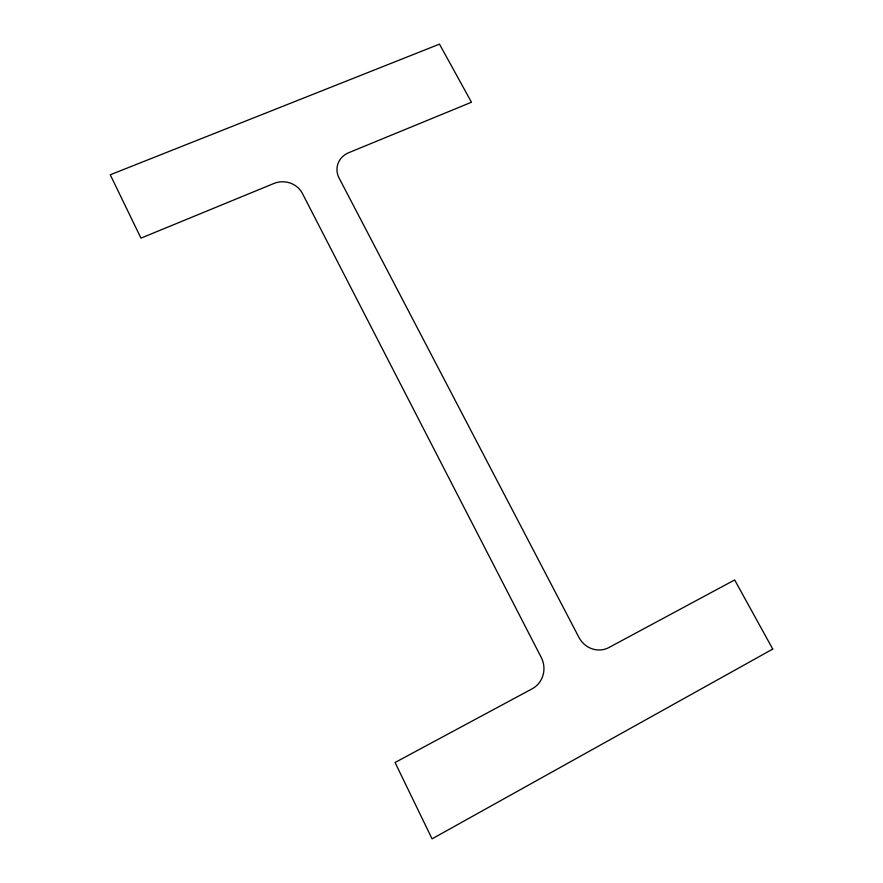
<?xml version="1.0" encoding="UTF-8"?>
<svg xmlns="http://www.w3.org/2000/svg" width="883" height="883" viewBox="0 0 883 883"><rect width="100%" height="100%" fill="white"/><g stroke="black" fill="none" stroke-linecap="round" stroke-linejoin="round"><path stroke-width="1.32" d="M772.746 649.071L432.063 838.85L395.054 762.493L532.184 688.784A23.377 22.384 73.8 0 0 541.246 657.438L302.339 193.333A21.391 19.603 7.6 0 0 273.995 183.443L140.96 238.145L110.254 174.779L439.48 44.15L471.478 102.229L348.675 152.726A20.982 19.117 13.3 0 0 339.094 178.057L578.928 637.383A22.969 21.722 64.6 0 0 608.917 647.537L734.656 579.943L772.746 649.071"/></g></svg>
